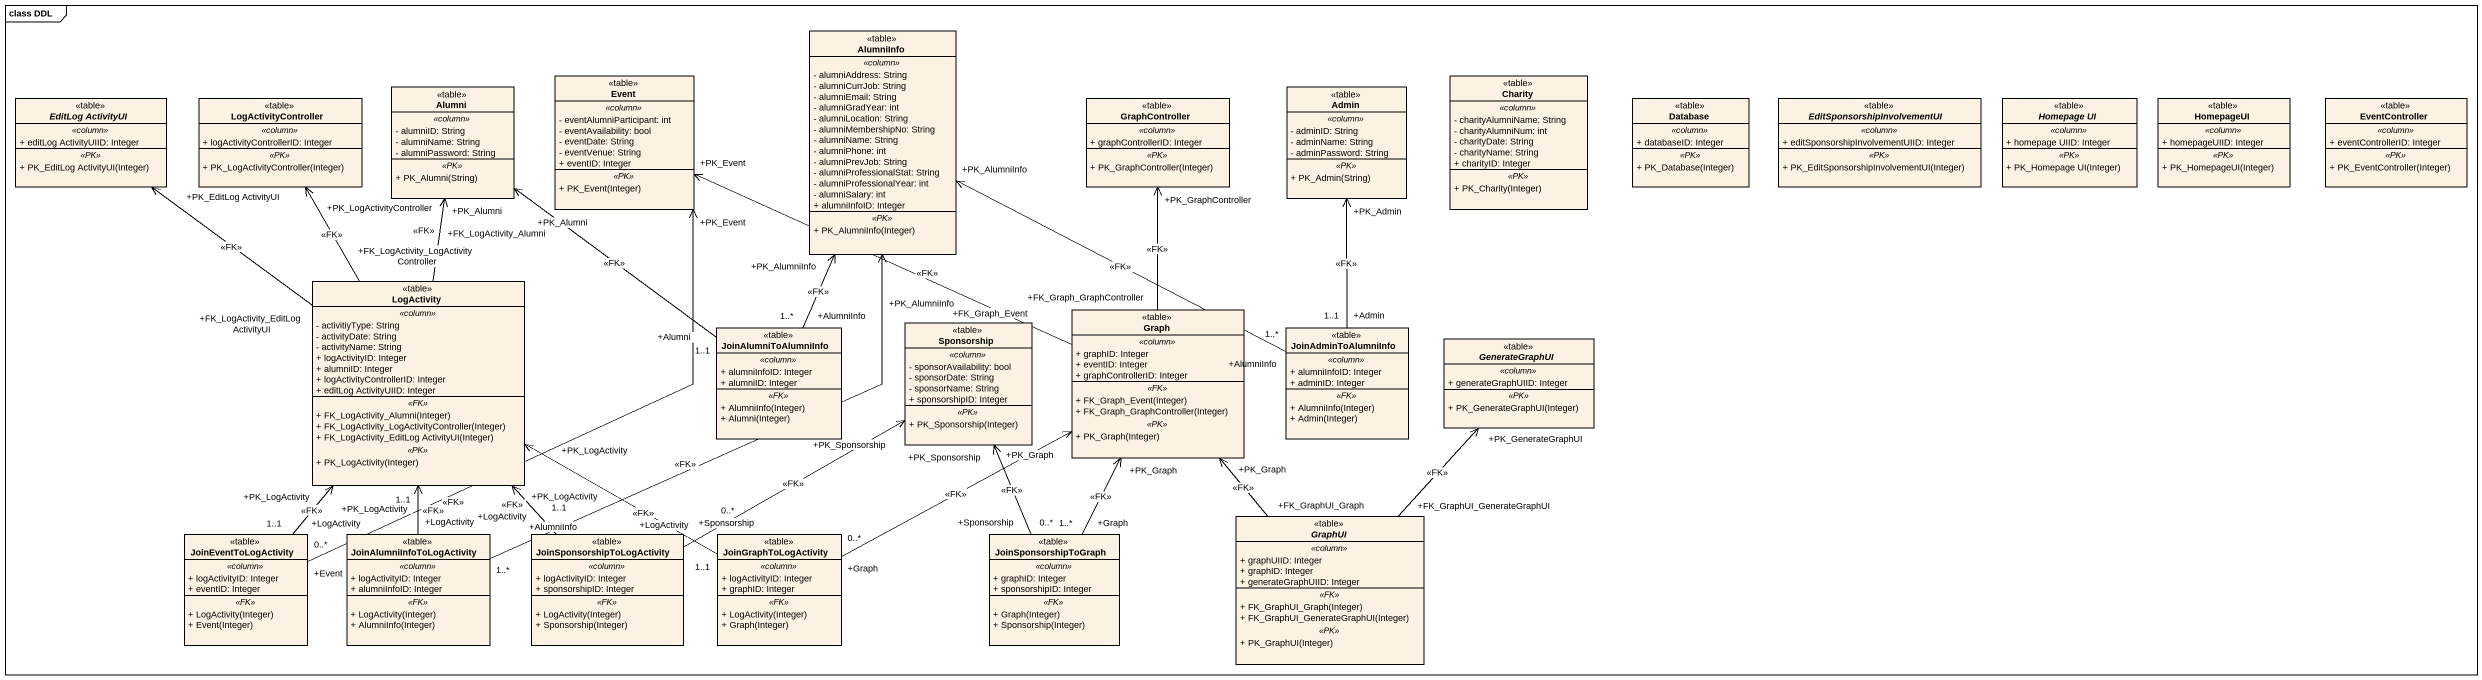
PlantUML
@startuml
mainframe class DDL
hide circle
hide empty members
skinparam classAttributeIconSize 0
class AlumniInfo <<table>> {
  .. <<column>> ..
  - alumniAddress: String
  - alumniCurrJob: String
  - alumniEmail: String
  - alumniGradYear: int
  - alumniLocation: String
  - alumniMembershipNo: String
  - alumniName: String
  - alumniPhone: int
  - alumniPrevJob: String
  - alumniProfessionalStat: String
  - alumniProfessionalYear: int
  - alumniSalary: int
  + alumniInfoID: Integer
  .. <<PK>> ..
  + PK_AlumniInfo(Integer)
}
abstract class "EditLog ActivityUI" as EditLog_ActivityUI <<table>> {
  .. <<column>> ..
  + editLog ActivityUIID: Integer
  .. <<PK>> ..
  + PK_EditLog ActivityUI(Integer)
}
class LogActivityController <<table>> {
  .. <<column>> ..
  + logActivityControllerID: Integer
  .. <<PK>> ..
  + PK_LogActivityController(Integer)
}
class Alumni <<table>> {
  .. <<column>> ..
  - alumniID: String
  - alumniName: String
  - alumniPassword: String
  .. <<PK>> ..
  + PK_Alumni(String)
}
class Event <<table>> {
  .. <<column>> ..
  - eventAlumniParticipant: int
  - eventAvailability: bool
  - eventDate: String
  - eventVenue: String
  + eventID: Integer
  .. <<PK>> ..
  + PK_Event(Integer)
}
class GraphController <<table>> {
  .. <<column>> ..
  + graphControllerID: Integer
  .. <<PK>> ..
  + PK_GraphController(Integer)
}
class Admin <<table>> {
  .. <<column>> ..
  - adminID: String
  - adminName: String
  - adminPassword: String
  .. <<PK>> ..
  + PK_Admin(String)
}
class Charity <<table>> {
  .. <<column>> ..
  - charityAlumniName: String
  - charityAlumniNum: int
  - charityDate: String
  - charityName: String
  + charityID: Integer
  .. <<PK>> ..
  + PK_Charity(Integer)
}
class "Database" as Database_ <<table>> {
  .. <<column>> ..
  + databaseID: Integer
  .. <<PK>> ..
  + PK_Database(Integer)
}
abstract class EditSponsorshipInvolvementUI <<table>> {
  .. <<column>> ..
  + editSponsorshipInvolvementUIID: Integer
  .. <<PK>> ..
  + PK_EditSponsorshipInvolvementUI(Integer)
}
abstract class "Homepage UI" as Homepage_UI <<table>> {
  .. <<column>> ..
  + homepage UIID: Integer
  .. <<PK>> ..
  + PK_Homepage UI(Integer)
}
class HomepageUI <<table>> {
  .. <<column>> ..
  + homepageUIID: Integer
  .. <<PK>> ..
  + PK_HomepageUI(Integer)
}
class EventController <<table>> {
  .. <<column>> ..
  + eventControllerID: Integer
  .. <<PK>> ..
  + PK_EventController(Integer)
}
class LogActivity <<table>> {
  .. <<column>> ..
  - activitiyType: String
  - activityDate: String
  - activityName: String
  + logActivityID: Integer
  + alumniID: Integer
  + logActivityControllerID: Integer
  + editLog ActivityUIID: Integer
  .. <<FK>> ..
  + FK_LogActivity_Alumni(Integer)
  + FK_LogActivity_LogActivityController(Integer)
  + FK_LogActivity_EditLog ActivityUI(Integer)
  .. <<PK>> ..
  + PK_LogActivity(Integer)
}
class JoinAlumniToAlumniInfo <<table>> {
  .. <<column>> ..
  + alumniInfoID: Integer
  + alumniID: Integer
  .. <<FK>> ..
  + AlumniInfo(Integer)
  + Alumni(Integer)
}
class Sponsorship <<table>> {
  .. <<column>> ..
  - sponsorAvailability: bool
  - sponsorDate: String
  - sponsorName: String
  + sponsorshipID: Integer
  .. <<PK>> ..
  + PK_Sponsorship(Integer)
}
class Graph <<table>> {
  .. <<column>> ..
  + graphID: Integer
  + eventID: Integer
  + graphControllerID: Integer
  .. <<FK>> ..
  + FK_Graph_Event(Integer)
  + FK_Graph_GraphController(Integer)
  .. <<PK>> ..
  + PK_Graph(Integer)
}
class JoinAdminToAlumniInfo <<table>> {
  .. <<column>> ..
  + alumniInfoID: Integer
  + adminID: Integer
  .. <<FK>> ..
  + AlumniInfo(Integer)
  + Admin(Integer)
}
abstract class GenerateGraphUI <<table>> {
  .. <<column>> ..
  + generateGraphUIID: Integer
  .. <<PK>> ..
  + PK_GenerateGraphUI(Integer)
}
abstract class GraphUI <<table>> {
  .. <<column>> ..
  + graphUIID: Integer
  + graphID: Integer
  + generateGraphUIID: Integer
  .. <<FK>> ..
  + FK_GraphUI_Graph(Integer)
  + FK_GraphUI_GenerateGraphUI(Integer)
  .. <<PK>> ..
  + PK_GraphUI(Integer)
}
class JoinEventToLogActivity <<table>> {
  .. <<column>> ..
  + logActivityID: Integer
  + eventID: Integer
  .. <<FK>> ..
  + LogActivity(Integer)
  + Event(Integer)
}
class JoinAlumniInfoToLogActivity <<table>> {
  .. <<column>> ..
  + logActivityID: Integer
  + alumniInfoID: Integer
  .. <<FK>> ..
  + LogActivity(Integer)
  + AlumniInfo(Integer)
}
class JoinSponsorshipToLogActivity <<table>> {
  .. <<column>> ..
  + logActivityID: Integer
  + sponsorshipID: Integer
  .. <<FK>> ..
  + LogActivity(Integer)
  + Sponsorship(Integer)
}
class JoinGraphToLogActivity <<table>> {
  .. <<column>> ..
  + logActivityID: Integer
  + graphID: Integer
  .. <<FK>> ..
  + LogActivity(Integer)
  + Graph(Integer)
}
class JoinSponsorshipToGraph <<table>> {
  .. <<column>> ..
  + graphID: Integer
  + sponsorshipID: Integer
  .. <<FK>> ..
  + Graph(Integer)
  + Sponsorship(Integer)
}
LogActivity "+FK_LogActivity_EditLog ActivityUI" -up-> "+PK_EditLog ActivityUI" EditLog_ActivityUI : <<FK>>
LogActivity "+FK_LogActivity_LogActivityController" -up-> "+PK_LogActivityController" LogActivityController : <<FK>>
LogActivity "+FK_LogActivity_Alumni" -up-> "+PK_Alumni" Alumni : <<FK>>
JoinAlumniToAlumniInfo "+AlumniInfo\n1..*" -up-> "+PK_AlumniInfo" AlumniInfo : <<FK>>
JoinAlumniToAlumniInfo "+Alumni\n1..1" -up-> "+PK_Alumni" Alumni : <<FK>>
Graph "+FK_Graph_Event" -left-> "+PK_Event" Event : <<FK>>
Graph "+FK_Graph_GraphController" -up-> "+PK_GraphController" GraphController : <<FK>>
JoinAdminToAlumniInfo "+AlumniInfo\n1..*" -left-> "+PK_AlumniInfo" AlumniInfo : <<FK>>
JoinAdminToAlumniInfo "+Admin\n1..1" -up-> "+PK_Admin" Admin : <<FK>>
GraphUI "+FK_GraphUI_Graph" -up-> "+PK_Graph" Graph : <<FK>>
GraphUI "+FK_GraphUI_GenerateGraphUI" -up-> "+PK_GenerateGraphUI" GenerateGraphUI : <<FK>>
JoinEventToLogActivity "+Event\n0..*" -up-> "+PK_Event" Event : <<FK>>
JoinEventToLogActivity "+LogActivity\n1..1" -up-> "+PK_LogActivity" LogActivity : <<FK>>
JoinAlumniInfoToLogActivity "+AlumniInfo\n1..*" -up-> "+PK_AlumniInfo" AlumniInfo : <<FK>>
JoinAlumniInfoToLogActivity "+LogActivity\n1..1" -up-> "+PK_LogActivity" LogActivity : <<FK>>
JoinSponsorshipToLogActivity "+LogActivity\n1..1" -up-> "+PK_LogActivity" LogActivity : <<FK>>
JoinSponsorshipToLogActivity "+Sponsorship\n0..*" -right-> "+PK_Sponsorship" Sponsorship : <<FK>>
JoinGraphToLogActivity "+LogActivity\n1..1" -left-> "+PK_LogActivity" LogActivity : <<FK>>
JoinGraphToLogActivity "+Graph\n0..*" -right-> "+PK_Graph" Graph : <<FK>>
JoinSponsorshipToGraph "+Sponsorship\n0..*" -up-> "+PK_Sponsorship" Sponsorship : <<FK>>
JoinSponsorshipToGraph "+Graph\n1..*" -up-> "+PK_Graph" Graph : <<FK>>
@enduml
